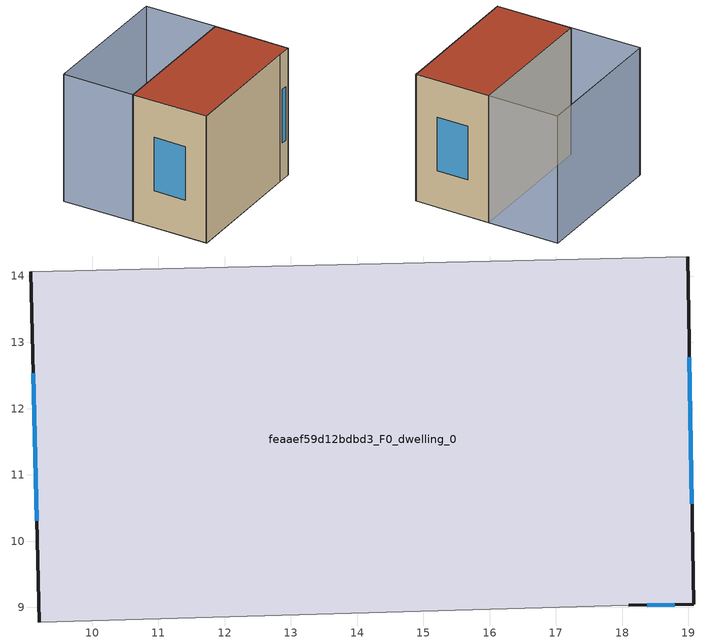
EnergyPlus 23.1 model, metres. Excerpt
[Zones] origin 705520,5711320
feaaef59d12bdbd3_F0_dwelling_0
 floor ground (EU_floor_Construction): 19.08,9.05 18.99,14.29 9.08,14.06 9.2,8.78 18.1,9.03 z0
 wall outside (EU_wall_Construction): 9.2,8.78 9.08,14.06 / 18.99,14.29 19.08,9.05 18.1,9.03 z0:9
 wall adiabatic (EU_wall_Construction): 18.1,9.03 9.2,8.78 / 9.08,14.06 18.99,14.29 z0:9
 window (EU_Window_Construction): 18.8,9.04 18.38,9.03 / 9.17,10.31 9.11,12.54 / 19.02,12.77 19.05,10.56 z2.6:6.4
 roof outside (EU_roof_Construction): 18.99,14.29 19.08,9.05 18.1,9.03 9.2,8.78 9.08,14.06 z9
shading: 9.2,8.79 18.1,9.03 / 18.83,19.21 9.02,19.02 / 18.99,14.29 9.08,14.06 / 9.08,14.06 8.97,19.02 / 8.97,19.02 18.88,19.24 / 18.88,19.24 18.99,14.29 z0:9
[Building]
EU S2 Campaign: North Axis=0; Terrain=City; Solar Distribution=FullExterior
[Site:Location]
London: Latitude=51.5; Longitude=-0.5; Time Zone=0; Elevation=25
[SizingPeriod:WeatherFileDays]
AnnualSizingPeriod: Begin Month=1; Begin Day of Month=1; End Month=12; End Day of Month=31; Day of Week for Start Day=Monday; Use Weather File Daylight Saving Period=No; Use Weather File Rain and Snow Indicators=No
[MATERIAL]
EU_InternalMass_Material: Roughness=MediumRough; Thickness=0.1; Conductivity=1; Density=1800; Specific Heat=900; Thermal Absorptance=0.9; Solar Absorptance=0.7; Visible Absorptance=0.7
[MATERIAL:NOMASS] Roughness=MediumRough; Thermal Absorptance=0.9; Solar Absorptance=0.7; Visible Absorptance=0.7
Name | Thermal Resistance
EU_wall_NoMass | 0.724719
EU_roof_NoMass | 2.98947
EU_floor_NoMass | 2.39157
[WINDOWMATERIAL:SIMPLEGLAZINGSYSTEM]
EU_Window_SimpleGlazing: UFactor=2.63425; Solar Heat Gain Coefficient=0.76; Visible Transmittance=0.76
[CONSTRUCTION]
EU_wall_Construction: EU_wall_NoMass
EU_roof_Construction: EU_roof_NoMass
EU_floor_Construction: EU_floor_NoMass
EU_InternalMass_Construction: EU_InternalMass_Material
EU_Window_Construction: EU_Window_SimpleGlazing
[ZONE]
feaaef59d12bdbd3_F0_dwelling_0: Type=1; Multiplier=1; Ceiling Height=autocalculate; Volume=468.488; Floor Area=autocalculate; Part of Total Floor Area=Yes
[INTERNALMASS]
feaaef59d12bdbd3_F0_dwelling_0_EU_InternalMass: Construction=EU_InternalMass_Construction; Zone or ZoneList=feaaef59d12bdbd3_F0_dwelling_0; Surface Area=52.0543
[OTHEREQUIPMENT]
EU_Step8_InternalGain_feaaef59d12bdbd3_F0_dwelling_0_f000: Fuel Type=Electricity; Zone or ZoneList or Space or SpaceList=feaaef59d12bdbd3_F0_dwelling_0; Schedule=EU_Step8_GainSchedule_feaaef59d12bdbd3_F0_dwelling_0_f000; Design Level Calculation Method=Watts/Area; Power per Zone Floor Area=1; Fraction Latent=0; Fraction Radiant=0; Fraction Lost=0; Carbon Dioxide Generation Rate=0; EndUse Subcategory=EU_Step8_InternalGains
[ZONEVENTILATION:DESIGNFLOWRATE]
EU_ConstantAir_feaaef59d12bdbd3_F0_dwelling_0: Zone or ZoneList or Space or SpaceList=feaaef59d12bdbd3_F0_dwelling_0; Schedule=EU_AlwaysOn; Design Flow Rate Calculation Method=AirChanges/Hour; Air Changes per Hour=0.418135; Ventilation Type=Natural; Fan Pressure Rise=0; Fan Total Efficiency=1; Constant Term Coefficient=1; Temperature Term Coefficient=0; Velocity Term Coefficient=0; Velocity Squared Term Coefficient=0; Minimum Indoor Temperature=-100; Maximum Indoor Temperature=100; Delta Temperature=-100; Minimum Outdoor Temperature=-100; Maximum Outdoor Temperature=100; Maximum Wind Speed=40
[HVACTEMPLATE:THERMOSTAT]
EU_HeatOnly_feaaef59d12bdbd3_F0_dwelling_0: Constant Heating Setpoint=20; Constant Cooling Setpoint=50
[HVACTEMPLATE:ZONE:IDEALLOADSAIRSYSTEM]
feaaef59d12bdbd3_F0_dwelling_0: Template Thermostat=EU_HeatOnly_feaaef59d12bdbd3_F0_dwelling_0; System Availability Schedule=EU_AlwaysOn; Maximum Heating Supply Air Temperature=50; Minimum Cooling Supply Air Temperature=13; Maximum Heating Supply Air Humidity Ratio=0.0156; Minimum Cooling Supply Air Humidity Ratio=0.0077; Heating Limit=NoLimit; Cooling Limit=NoLimit; Heating Availability Schedule=EU_AlwaysOn; Cooling Availability Schedule=EU_CoolingOff; Dehumidification Control Type=ConstantSensibleHeatRatio; Cooling Sensible Heat Ratio=0.7; Dehumidification Setpoint=60; Humidification Control Type=None; Humidification Setpoint=30; Outdoor Air Method=None; Outdoor Air Flow Rate per Person=0.00944; Outdoor Air Flow Rate per Zone Floor Area=0; Outdoor Air Flow Rate per Zone=0; Demand Controlled Ventilation Type=None; Outdoor Air Economizer Type=NoEconomizer; Heat Recovery Type=None; Sensible Heat Recovery Effectiveness=0.7; Latent Heat Recovery Effectiveness=0.65
[SIZING:ZONE]
feaaef59d12bdbd3_F0_dwelling_0: Zone Cooling Design Supply Air Temperature Input Method=SupplyAirTemperature; Zone Cooling Design Supply Air Temperature=13; Zone Heating Design Supply Air Temperature Input Method=SupplyAirTemperature; Zone Heating Design Supply Air Temperature=50; Zone Cooling Design Supply Air Humidity Ratio=0.008; Zone Heating Design Supply Air Humidity Ratio=0.008; Cooling Design Air Flow Method=DesignDay; Cooling Design Air Flow Rate=0; Cooling Minimum Air Flow per Zone Floor Area=0.000762; Cooling Minimum Air Flow=0; Cooling Minimum Air Flow Fraction=0.2; Heating Design Air Flow Method=DesignDay; Heating Design Air Flow Rate=0; Heating Maximum Air Flow per Zone Floor Area=0.002032; Heating Maximum Air Flow=0.141576; Heating Maximum Air Flow Fraction=0.3; Account for Dedicated Outdoor Air System=No; Dedicated Outdoor Air System Control Strategy=NeutralSupplyAir; Dedicated Outdoor Air Low Setpoint Temperature for Design=autosize; Dedicated Outdoor Air High Setpoint Temperature for Design=autosize; Zone Load Sizing Method=Sensible Load Only No Latent Load; Zone Latent Cooling Design Supply Air Humidity Ratio Input Method=HumidityRatioDifference; Zone Cooling Design Supply Air Humidity Ratio Difference=0.005; Zone Latent Heating Design Supply Air Humidity Ratio Input Method=HumidityRatioDifference; Zone Humidification Design Supply Air Humidity Ratio Difference=0.005
[SCHEDULE:CONSTANT]
Name | Hourly Value
EU_AlwaysOn | 1
EU_CoolingOff | 0
[SCHEDULE:FILE]
EU_Step8_GainSchedule_feaaef59d12bdbd3_F0_dwelling_0_f000: File=../../schedules/feaaef59d12bdbd3/feaaef59d12bdbd3_F0_dwelling_0_f000_gain.csv; Column Number=1; Rows to Skip at Top=0; Number of Hours of Data=8760; Column Separator=Comma; Interpolate to Timestep=No; Minutes per Item=60; Adjust Schedule for Daylight Savings=Yes
